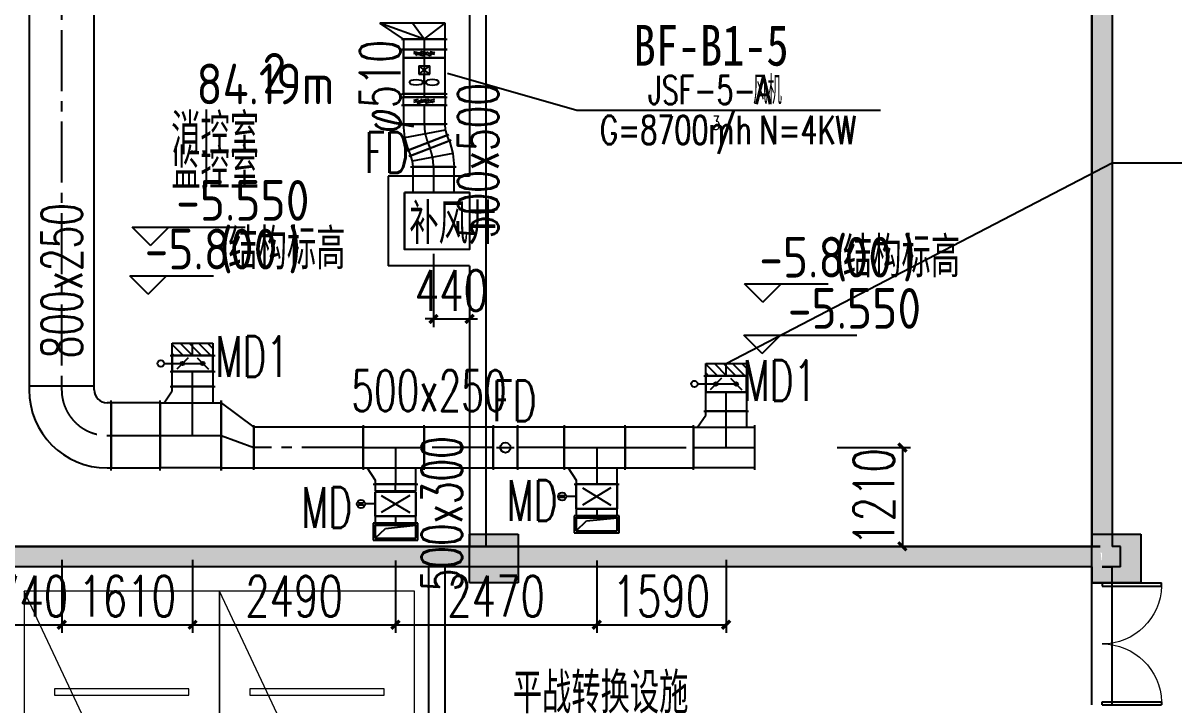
# Model space of a CAD drawing. Extents: x -70335 to 1144202, y 0 to 1100440.
# Drawn here: x 310255 to 324400, y 985357 to 993741 of the extents above; entities that cross this region are included whole.
import ezdxf
from ezdxf.enums import TextEntityAlignment as Align

# ---------------------------------------------------------------- set-up
doc = ezdxf.new("R2010")
doc.units = 0
doc.header["$LTSCALE"] = 1000
doc.linetypes.add('CENTER2', pattern=[1.125, 0.75, -0.125, 0.125, -0.125])
for name, color, linetype in [('1-标注', 2, 'Continuous'), ('2-房间名称', 7, 'Continuous'), ('3-建筑', 7, 'Continuous'), ('3-淡显', 8, 'Continuous'), ('7-地暖标注', 7, 'Continuous'), ('DUCT-加压送风中心线', 5, 'CENTER2'), ('DUCT-加压送风法兰', 2, 'Continuous'), ('DUCT-加压送风管', 1, 'Continuous'), ('DUCT-加压送风管立管', 1, 'Continuous'), ('DUCT-加压送风管端线', 2, 'Continuous'), ('DUCT-加压送风阀门', 7, 'Continuous'), ('DUCT-排烟中心线', 5, 'CENTER2'), ('DUCT-排烟标注', 3, 'Continuous'), ('DUCT-排烟法兰', 4, 'Continuous'), ('DUCT-排烟管', 1, 'Continuous'), ('DUCT-排烟管端线', 4, 'Continuous'), ('DUCT-排烟阀门', 7, 'Continuous'), ('暖-风口', 2, 'Continuous'), ('标注-', 4, 'Continuous')]:
    doc.layers.add(name, color=color, linetype=linetype)
doc.layers.add('3-深度淡显', color=252, linetype='Continuous', lineweight=0)
doc.layers.add('阀门标注', color=6, linetype='Continuous', lineweight=0)
doc.styles.add('-黑体', font='', dxfattribs={"width": 0.8})
doc.styles.get("Standard").update_dxf_attribs({"font": 'gbenor.shx', "bigfont": 'gbcbig.shx'})
doc.styles.add('XP-BZ', font='simplex.shx', dxfattribs={"width": 0.65, "bigfont": 'gbcbig.shx'})
doc.styles.add('设备标注', font='simplex.shx', dxfattribs={"width": 0.7, "bigfont": 'gbcbig.shx'})
doc.styles.get('-黑体').set_extended_font_data('SimHei')
doc.dimstyles.new('sm150', dxfattribs={"dimtxt": 500, "dimasz": 100, "dimexe": 100, "dimexo": 75, "dimgap": 100, "dimtad": 1, "dimdec": 0, "dimrnd": 10, "dimzin": 0, "dimdsep": 46, "dimtxsty": '设备标注', "dimblk": 'ARCHTICK', "dimcen": 0.09, "dimclrd": 4, "dimclre": 4, "dimclrt": 4, "dimadec": 0, "dimazin": 0, "dimtfac": 1, "dimtdec": 0, "dimtix": 1, "dimtmove": 2, "dimatfit": 3, "dimldrblk": 'ARCHTICK', "dimfxl": 800, "dimfxlon": 1, "dimtolj": 1, "dimtzin": 0, "dimarcsym": 0})

# ---------------------------------------------------------------- blocks, each defined once
blk = doc.blocks.new('_ArchTick')
at = {"color": 0, "linetype": 'ByBlock', "const_width": 0.4}
blk.add_lwpolyline([(-0.5, -0.5), (0.5, 0.5)], dxfattribs=at)
blk = doc.blocks.new('*D1227')
at = {"layer": '1-标注', "color": 4, "lineweight": -2, "transparency": 16777216}
for p, q in [((320262, 988521), (321162, 988521)), ((321062, 988521), (321062, 987307)), ((320635, 987307), (321162, 987307))]:
    blk.add_line(p, q, dxfattribs=at)
at = {"layer": 'Defpoints', "color": 0, "transparency": 16777216}
for p in [(319245, 988521, 3), (320560, 987307), (321062, 987307)]:
    blk.add_point(p, dxfattribs=at)
at = {"layer": '1-标注', "color": 4, "lineweight": -2, "transparency": 16777216, "xscale": 100, "yscale": 100, "zscale": 100}
for p, rotation in [((321062, 988521), 90), ((321062, 987307), 270)]:
    blk.add_blockref('_ArchTick', p, dxfattribs=dict(at, rotation=rotation))
at = {"layer": '1-标注', "color": 4, "transparency": 16777216, "insert": (320712, 987914), "char_height": 500, "attachment_point": 5, "rotation": 90, "style": '设备标注'}
blk.add_mtext('\\A1;1210', dxfattribs=at)
blk = doc.blocks.new('*D1228')
at = {"layer": '1-标注', "color": 4, "lineweight": -2, "transparency": 16777216}
for p, q in [((309992, 987143), (309992, 986243)), ((310730, 987143), (310730, 986243)), ((309992, 986343), (309892, 986343)), ((309992, 986343), (310730, 986343)), ((310730, 986343), (310830, 986343))]:
    blk.add_line(p, q, dxfattribs=at)
at = {"layer": 'Defpoints', "color": 0, "transparency": 16777216}
for p in [(310730, 989281, 3), (309992, 987307), (310730, 986343)]:
    blk.add_point(p, dxfattribs=at)
at = {"layer": '1-标注', "color": 4, "lineweight": -2, "transparency": 16777216, "xscale": 100, "yscale": 100, "zscale": 100}
blk.add_blockref('_ArchTick', (309992, 986343), dxfattribs=at)
at = {"layer": '1-标注', "color": 4, "lineweight": -2, "transparency": 16777216, "xscale": 100, "yscale": 100, "zscale": 100, "rotation": 180}
blk.add_blockref('_ArchTick', (310730, 986343), dxfattribs=at)
at = {"layer": '1-标注', "color": 4, "transparency": 16777216, "insert": (310361, 986693), "char_height": 500, "attachment_point": 5, "style": '设备标注'}
blk.add_mtext('\\A1;740', dxfattribs=at)
blk = doc.blocks.new('*D1229')
at = {"layer": '1-标注', "color": 4, "lineweight": -2, "transparency": 16777216}
for p, q in [((310730, 987143), (310730, 986243)), ((312339, 987143), (312339, 986243)), ((310730, 986343), (312339, 986343))]:
    blk.add_line(p, q, dxfattribs=at)
at = {"layer": 'Defpoints', "color": 0, "transparency": 16777216}
for p in [(310730, 989281, 3), (312339, 988071), (312339, 986343)]:
    blk.add_point(p, dxfattribs=at)
at = {"layer": '1-标注', "color": 4, "lineweight": -2, "transparency": 16777216, "xscale": 100, "yscale": 100, "zscale": 100, "rotation": 180}
blk.add_blockref('_ArchTick', (310730, 986343), dxfattribs=at)
at = {"layer": '1-标注', "color": 4, "lineweight": -2, "transparency": 16777216, "xscale": 100, "yscale": 100, "zscale": 100}
blk.add_blockref('_ArchTick', (312339, 986343), dxfattribs=at)
at = {"layer": '1-标注', "color": 4, "transparency": 16777216, "insert": (311535, 986693), "char_height": 500, "attachment_point": 5, "style": '设备标注'}
blk.add_mtext('\\A1;1610', dxfattribs=at)
blk = doc.blocks.new('*D1230')
at = {"layer": '1-标注', "color": 4, "lineweight": -2, "transparency": 16777216}
for p, q in [((312339, 987143), (312339, 986243)), ((314833, 987135), (314833, 986243)), ((312339, 986343), (314833, 986343))]:
    blk.add_line(p, q, dxfattribs=at)
at = {"layer": 'Defpoints', "color": 0, "transparency": 16777216}
for p in [(312339, 988071), (314833, 988071, -250), (314833, 986343)]:
    blk.add_point(p, dxfattribs=at)
at = {"layer": '1-标注', "color": 4, "lineweight": -2, "transparency": 16777216, "xscale": 100, "yscale": 100, "zscale": 100, "rotation": 180}
blk.add_blockref('_ArchTick', (312339, 986343), dxfattribs=at)
at = {"layer": '1-标注', "color": 4, "lineweight": -2, "transparency": 16777216, "xscale": 100, "yscale": 100, "zscale": 100}
blk.add_blockref('_ArchTick', (314833, 986343), dxfattribs=at)
at = {"layer": '1-标注', "color": 4, "transparency": 16777216, "insert": (313586, 986693), "char_height": 500, "attachment_point": 5, "style": '设备标注'}
blk.add_mtext('\\A1;2490', dxfattribs=at)
blk = doc.blocks.new('*D1231')
at = {"layer": '1-标注', "color": 4, "lineweight": -2, "transparency": 16777216}
for p, q in [((314833, 987135), (314833, 986243)), ((317305, 987135), (317305, 986243)), ((314833, 986343), (317305, 986343))]:
    blk.add_line(p, q, dxfattribs=at)
at = {"layer": 'Defpoints', "color": 0, "transparency": 16777216}
for p in [(314833, 988071, -250), (317305, 988071, -250), (317305, 986343)]:
    blk.add_point(p, dxfattribs=at)
at = {"layer": '1-标注', "color": 4, "lineweight": -2, "transparency": 16777216, "xscale": 100, "yscale": 100, "zscale": 100, "rotation": 180}
blk.add_blockref('_ArchTick', (314833, 986343), dxfattribs=at)
at = {"layer": '1-标注', "color": 4, "lineweight": -2, "transparency": 16777216, "xscale": 100, "yscale": 100, "zscale": 100}
blk.add_blockref('_ArchTick', (317305, 986343), dxfattribs=at)
at = {"layer": '1-标注', "color": 4, "transparency": 16777216, "insert": (316069, 986693), "char_height": 500, "attachment_point": 5, "style": '设备标注'}
blk.add_mtext('\\A1;2470', dxfattribs=at)
blk = doc.blocks.new('*D1232')
at = {"layer": '1-标注', "color": 4, "lineweight": -2, "transparency": 16777216}
for p, q in [((317305, 987135), (317305, 986243)), ((318895, 987143), (318895, 986243)), ((317305, 986343), (318895, 986343))]:
    blk.add_line(p, q, dxfattribs=at)
at = {"layer": 'Defpoints', "color": 0, "transparency": 16777216}
for p in [(317305, 988071, -250), (318895, 988071), (318895, 986343)]:
    blk.add_point(p, dxfattribs=at)
at = {"layer": '1-标注', "color": 4, "lineweight": -2, "transparency": 16777216, "xscale": 100, "yscale": 100, "zscale": 100, "rotation": 180}
blk.add_blockref('_ArchTick', (317305, 986343), dxfattribs=at)
at = {"layer": '1-标注', "color": 4, "lineweight": -2, "transparency": 16777216, "xscale": 100, "yscale": 100, "zscale": 100}
blk.add_blockref('_ArchTick', (318895, 986343), dxfattribs=at)
at = {"layer": '1-标注', "color": 4, "transparency": 16777216, "insert": (318100, 986693), "char_height": 500, "attachment_point": 5, "style": '设备标注'}
blk.add_mtext('\\A1;1590', dxfattribs=at)
blk = doc.blocks.new('00000561Cent_UP')
at = {"color": 0, "linetype": 'ByBlock', "lineweight": -2}
blk.add_line((175, -175), (-175, 175), dxfattribs=at)
for radius in [55.4, 37.5, 26.8]:
    blk.add_circle((0, 0), radius, dxfattribs=at)
blk = doc.blocks.new('00000561Cent_DN')
at = {"color": 0, "linetype": 'ByBlock', "lineweight": -2}
blk.add_line((175, 175), (-175, -175), dxfattribs=at)
for radius in [55.4, 37.5, 26.8]:
    blk.add_circle((0, 0), radius, dxfattribs=at)
blk = doc.blocks.new('00000561Cent')
blk.add_line((0, 250), (0, -250))
blk = doc.blocks.new('00000561Body')
at = {"color": 0, "linetype": 'ByBlock', "lineweight": -2}
for p, q in [((-250, -500), (-250, 500)), ((250, 500), (-250, 500)), ((250, -500), (250, 500)), ((-250, -500), (250, -500))]:
    blk.add_line(p, q, dxfattribs=at)
blk.add_line((0, 500), (0, 0))
blk = doc.blocks.new('00000561Hand')
blk.add_line((0, 250), (0, 0))
at = {"color": 0, "linetype": 'ByBlock', "lineweight": -2}
blk.add_circle((0, 350), 100, dxfattribs=at)
blk = doc.blocks.new('00000574Body')
at = {"color": 0, "linetype": 'ByBlock', "lineweight": -2}
for p, q in [((-250, -500), (-250, 500)), ((250, 500), (-250, 500)), ((250, -500), (250, 500)), ((175, 350), (-175, -350)), ((-250, -500), (250, -500))]:
    blk.add_line(p, q, dxfattribs=at)
blk.add_line((175, -350), (-175, 350))
blk = doc.blocks.new('00000574Hand')
for p, q in [((-27, 414), (0, 286)), ((-27, 286), (-27, 414)), ((0, 286), (27, 414)), ((27, 414), (27, 286))]:
    blk.add_line(p, q)
at = {"color": 0, "linetype": 'ByBlock', "lineweight": -2}
blk.add_line((0, 0), (0, 250), dxfattribs=at)
blk.add_circle((0, 350), 100, dxfattribs=at)
blk = doc.blocks.new('00000593Cent')
at = {"lineweight": -2}
blk.add_line((-218.75, 0), (218.75, 0), dxfattribs=at)
at = {"color": 0, "linetype": 'ByBlock', "lineweight": -2}
blk.add_circle((0, 0), 125, dxfattribs=at)
blk = doc.blocks.new('00000593Body')
at = {"color": 0, "linetype": 'ByBlock', "lineweight": -2}
for p, q in [((250, 500), (-250, 500)), ((-250, -500), (-250, 500)), ((250, -500), (250, 500)), ((-250, -500), (250, -500))]:
    blk.add_line(p, q, dxfattribs=at)
blk = doc.blocks.new('*D1236')
at = {"layer": '1-标注', "color": 4, "lineweight": -2, "transparency": 16777216}
for p, q in [((315299, 990903), (315299, 990003)), ((315742, 990467), (315742, 990003)), ((315299, 990103), (315199, 990103)), ((315299, 990103), (315742, 990103)), ((315742, 990103), (315842, 990103))]:
    blk.add_line(p, q, dxfattribs=at)
at = {"layer": 'Defpoints', "color": 0, "transparency": 16777216}
for p in [(315299, 991657, 3), (315742, 990542), (315742, 990103)]:
    blk.add_point(p, dxfattribs=at)
at = {"layer": '1-标注', "color": 4, "lineweight": -2, "transparency": 16777216, "xscale": 100, "yscale": 100, "zscale": 100}
blk.add_blockref('_ArchTick', (315299, 990103), dxfattribs=at)
at = {"layer": '1-标注', "color": 4, "lineweight": -2, "transparency": 16777216, "xscale": 100, "yscale": 100, "zscale": 100, "rotation": 180}
blk.add_blockref('_ArchTick', (315742, 990103), dxfattribs=at)
at = {"layer": '1-标注', "color": 4, "transparency": 16777216, "insert": (315520, 990453), "char_height": 500, "attachment_point": 5, "style": '设备标注'}
blk.add_mtext('\\A1;440', dxfattribs=at)
blk = doc.blocks.new('$DorLib2D$00000002')
for p, q in [((-0.5, 0), (-0.5, 0.4875)), ((-0.475, 0.4875), (-0.5, 0.4875)), ((-0.475, 0), (-0.475, 0.4875)), ((0.475, 0), (0.475, 0.4875)), ((0.475, 0.4875), (0.5, 0.4875)), ((0.5, 0), (0.5, 0.4875)), ((-0.5, 0), (-0.475, 0)), ((0.5, 0), (0.475, 0))]:
    blk.add_line(p, q)
at = {"lineweight": 13}
for centre, start, end in [((-0.4875, 0), 0, 88.53072), ((0.4875, 0), 91.46928, 180)]:
    blk.add_arc(centre, 0.4875, start, end, dxfattribs=at)
blk = doc.blocks.new('00000589Body')
at = {"color": 0, "linetype": 'ByBlock', "lineweight": -2}
for p, q in [((250, 500), (-250, 500)), ((-250, -500), (-250, 500)), ((250, -500), (250, 500)), ((-250, -500), (250, -500))]:
    blk.add_line(p, q, dxfattribs=at)
at = {"color": 0, "linetype": 'ByBlock'}
for p, q in [((-125, -174), (120, 250)), ((-125, 26), (4, 250)), ((125, -93), (-125, 51)), ((145, 69), (-105, 213)), ((-53, -250), (125, 59)), ((96, -246), (-154, -102)), ((62, -250), (125, -141))]:
    blk.add_line(p, q, dxfattribs=at)

msp = doc.modelspace()

# ---------------------------------------------------------------- hatches: boundary and pattern name
at = {"layer": '3-淡显'}
for points in [[(323641.7, 1000956.6), (323391.7, 1000956.6), (323391.7, 987306.6), (323516.7, 987223.3), (323641.7, 987306.6)], [(315341.7, 987056.6), (315341.7, 987306.6), (309991.7, 987306.6), (309741.7, 987056.6)], [(315841.7, 987056.6), (315841.7, 987306.6), (315341.7, 987306.6), (315341.7, 987056.6)], [(323508.4, 987140), (323491.7, 987306.6), (315841.7, 987306.6), (315841.7, 987056.6), (323391.7, 987056.6)], [(323516.7, 987223.3), (323391.7, 987306.6), (323491.7, 987306.6), (323508.4, 987140), (323641.7, 987056.6), (323516.7, 987056.6)], [(323741.7, 987306.6), (323641.7, 987306.6), (323516.7, 987223.3), (323516.7, 987056.6), (323741.7, 987056.6)], [(323391.7, 987056.6), (323391.7, 986856.6), (323641.7, 986856.6), (323641.7, 987056.6), (323508.4, 987140)]]:
    msp.add_hatch(color=256, dxfattribs=at).paths.add_polyline_path(points)
h = msp.add_hatch(color=256, dxfattribs=at)
h.dxf.hatch_style = 1
h.paths.add_polyline_path([(316341.7, 987456.6), (315741.7, 987456.6), (315741.7, 986856.6), (316341.7, 986856.6)])
h = msp.add_hatch(color=256, dxfattribs=at)
h.dxf.hatch_style = 1
h.paths.add_polyline_path([(323991.7, 987456.6), (323391.7, 987456.6), (323391.7, 986856.6), (323991.7, 986856.6)])
at = {"layer": '暖-风口'}
h = msp.add_hatch(dxfattribs=at)
h.set_pattern_fill('ANSI31', color=256, scale=50, angle=630, style=0)
h.set_pattern_definition([(315, (27372528.26, 39564807.72), (56.12660076, 56.12660076), [])])
h.paths.add_polyline_path([(312089.4, 989805.9), (312089.4, 989655.3), (312589.4, 989655.4), (312589.4, 989805.8)])
h.paths.add_polyline_path([(312234.4, 989805.8), (312089.4, 989805.3), (312100.9, 989805.8)])
h = msp.add_hatch(dxfattribs=at)
h.set_pattern_fill('ANSI31', color=256, scale=50, angle=630, style=0)
h.set_pattern_definition([(315, (27379084.08, 39563330.63), (56.12660076, 56.12660076), [])])
h.paths.add_polyline_path([(318645.2, 989553.9), (318645.2, 989403.4), (319145.2, 989403.5), (319145.2, 989553.8)])
h.paths.add_polyline_path([(318790.3, 989553.8), (318645.2, 989553.4), (318656.8, 989553.8)])

# ---------------------------------------------------------------- linework, layer by layer
at = {"layer": '1-标注'}
msp.add_line((315416.7, 993413.9), (314931.7, 993413.9, 3), dxfattribs=at)
at = {"layer": '2-房间名称'}
for p, q in [((311820.8, 991006.5), (311595.8, 991231.5)), ((311595.8, 991231.5), (312985.1, 991231.5)), ((311820.8, 991006.5), (312045.8, 991231.5)), ((311792.6, 990408.2), (311567.6, 990633.2)), ((311567.6, 990633.2), (312597.6, 990633.2)), ((311792.6, 990408.2), (312017.6, 990633.2)), ((319346.1, 990308.4), (319121.1, 990533.4)), ((319121.1, 990533.4), (320151.1, 990533.4)), ((319346.1, 990308.4), (319571.1, 990533.4)), ((319337.8, 989678.7), (319112.8, 989903.7)), ((319112.8, 989903.7), (320502.2, 989903.7)), ((319337.8, 989678.7), (319562.8, 989903.7))]:
    msp.add_line(p, q, dxfattribs=at)
msp.add_lwpolyline([(314941.7, 991656.6), (315741.7, 991656.6), (315741.7, 990956.6), (314941.7, 990956.6)], close=True, dxfattribs=at)
at = {"layer": '3-建筑'}
for p, q in [((323391.7, 1000956.6), (323391.7, 987306.6)), ((323641.7, 1000956.6), (323641.7, 987306.6)), ((315741.7, 998206.6), (315741.7, 991856.6)), ((315941.7, 998106.6), (315941.7, 991756.6)), ((314741.7, 991856.6), (314741.7, 990756.6)), ((315741.7, 991856.6), (314741.7, 991856.6)), ((315941.7, 991756.6), (315941.7, 990856.6)), ((314941.7, 991656.6), (314941.7, 990956.6)), ((315741.7, 991656.6), (314941.7, 991656.6)), ((315741.7, 991656.6), (315741.7, 990956.6)), ((315741.7, 990956.6), (314941.7, 990956.6)), ((315741.7, 990756.6), (314741.7, 990756.6)), ((315741.7, 990756.6), (315741.7, 987306.6)), ((315941.7, 990856.6), (315941.7, 987306.6)), ((315341.7, 987306.6), (309991.7, 987306.6)), ((315841.7, 987306.6), (315341.7, 987306.6)), ((323491.7, 987306.6), (315841.7, 987306.6)), ((323391.7, 987306.6), (323491.7, 987306.6)), ((323741.7, 987306.6), (323641.7, 987306.6)), ((323741.7, 987056.6), (323741.7, 987306.6)), ((315341.7, 987056.6), (309741.7, 987056.6)), ((315241.7, 983156.6), (315241.7, 987056.6)), ((315841.7, 987056.6), (315341.7, 987056.6)), ((315441.7, 983156.6), (315441.7, 987056.6)), ((323391.7, 987056.6), (315841.7, 987056.6)), ((323391.7, 987056.6), (323391.7, 986856.6)), ((323741.7, 987056.6), (323516.7, 987056.6)), ((323516.7, 987056.6), (323641.7, 987056.6)), ((323641.7, 986856.6), (323641.7, 987056.6)), ((323391.7, 986856.6), (323641.7, 986856.6)), ((323391.7, 985356.6), (323391.7, 986856.6)), ((323641.7, 985356.6), (323641.7, 986856.6))]:
    msp.add_line(p, q, dxfattribs=at)
at = {"layer": '3-淡显'}
for p, q in [((315741.7, 987456.6), (316341.7, 987456.6)), ((315741.7, 986856.6), (315741.7, 987456.6)), ((316341.7, 987456.6), (316341.7, 986856.6)), ((323391.7, 987456.6), (323991.7, 987456.6)), ((323391.7, 986856.6), (323391.7, 987456.6)), ((323991.7, 987456.6), (323991.7, 986856.6)), ((316341.7, 986856.6), (315741.7, 986856.6)), ((323991.7, 986856.6), (323391.7, 986856.6))]:
    msp.add_line(p, q, dxfattribs=at)
msp.add_lwpolyline([(295941.7, 1001356.6), (295941.7, 994856.6), (299591.7, 994856.6), (299591.7, 994806.6), (301491.7, 994806.6), (301491.7, 998106.6), (309991.7, 998106.6), (309991.7, 992706.6), (309991.7, 992606.6), (307741.7, 992606.6), (307741.7, 990906.6), (309991.7, 990906.6), (309991.7, 987306.6), (323391.7, 987306.6), (323391.7, 1006106.6)], dxfattribs=at)
at = {"layer": '3-深度淡显'}
for p, q in [((312668.1, 981656.6), (310268.1, 986756.6)), ((315068.1, 981656.6), (312668.1, 986756.6))]:
    msp.add_line(p, q, dxfattribs=at)
for points in [[(312668.1, 986756.6), (310268.1, 986756.6), (310268.1, 981656.6), (312668.1, 981656.6)], [(315068.1, 986756.6), (312668.1, 986756.6), (312668.1, 981656.6), (315068.1, 981656.6)], [(312293.5, 985556.6), (310642.7, 985556.6), (310642.7, 985476.3), (312293.5, 985476.3)], [(314693.5, 985556.6), (313042.7, 985556.6), (313042.7, 985476.3), (314693.5, 985476.3)]]:
    msp.add_lwpolyline(points, close=True, dxfattribs=at)
at = {"layer": 'DUCT-加压送风中心线'}
for p, q in [((310729.8, 1000403.8), (310729.8, 989280.8)), ((315186.7, 993541), (315041.7, 993741)), ((315186.7, 993540.8), (315186.7, 992829.5)), ((315186.7, 992729.1), (315186.7, 992497)), ((315186.7, 992496.7), (315186.7, 992496.8)), ((315229, 992271), (315228.9, 992271.1)), ((315229.1, 992270.8), (315256.4, 992200.4)), ((315256.4, 992200.3), (315256.5, 992200.2)), ((315298.7, 991974.6), (315298.7, 991974.5)), ((315298.7, 991974.3), (315298.7, 991656.6)), ((310729.8, 989280.8), (310729.8, 989230.8)), ((312339.4, 988670.8), (312339.4, 989270.8)), ((318895.2, 988520.8), (318895.2, 988970.8)), ((311289.8, 988670.8), (311339.8, 988670.8)), ((311340, 988670.8), (311939.2, 988670.8)), ((311939.4, 988670.8), (312339.4, 988670.8)), ((312339.4, 988670.8), (312689.4, 988670.8)), ((312689.6, 988670.8), (312689.4, 988670.8)), ((312689.6, 988670.8), (313089.6, 988520.8)), ((314433.2, 988520.8), (313089.8, 988520.8)), ((314433.4, 988520.8), (314833.4, 988520.8)), ((314833.4, 988520.8), (315183.4, 988520.8)), ((314833.4, 988520.8), (314833.4, 988070.8)), ((316032.8, 988520.8), (315183.6, 988520.8)), ((316904.9, 988520.8), (316333.2, 988520.8)), ((316904.9, 988520.8), (317304.9, 988520.8)), ((317304.9, 988520.8), (317654.9, 988520.8)), ((317304.9, 988520.8), (317304.9, 988070.8)), ((317655.1, 988520.8), (318495, 988520.8)), ((318495.2, 988520.8), (318895.2, 988520.8)), ((318895.2, 988520.8), (319245.2, 988520.8))]:
    msp.add_line(p, q, dxfattribs=at)
for centre, radius, start, end in [((315810.1, 992496.7), 623.4, 180, 201.21577), ((314675.3, 991974.6), 623.4, 360, 21.21577), ((311289.8, 989230.8), 560, 180, 270)]:
    msp.add_arc(centre, radius, start, end, dxfattribs=at)
at = {"layer": 'DUCT-加压送风法兰'}
for p, q in [((314906.7, 993540.9), (315466.7, 993540.9)), ((315466.7, 993413.8), (314906.7, 993413.8)), ((314906.7, 993413.6), (315466.7, 993413.6)), ((315441.7, 992868.5), (314931.7, 992868.5)), ((314906.7, 992829.4), (315466.7, 992829.4)), ((314906.7, 992729.2), (315466.7, 992729.2)), ((315466.7, 992496.9), (314906.7, 992496.9)), ((314968, 992169.6), (315490, 992372.2)), ((315517.4, 992301.7), (314995.4, 992099)), ((315018.7, 991974.4), (315578.7, 991974.4)), ((312064.4, 989270.9), (312614.4, 989270.9)), ((311339.9, 988240.8), (311339.9, 989100.8)), ((311939.3, 988240.8), (311939.3, 989100.8)), ((312689.5, 989100.8), (312689.5, 988240.8)), ((312689.5, 988240.8), (312689.5, 989100.8)), ((318620.2, 988970.9), (319170.2, 988970.9)), ((313089.7, 988245.8), (313089.7, 988795.8)), ((314433.3, 988795.8), (314433.3, 988245.8)), ((315183.5, 988245.8), (315183.5, 988795.8)), ((316032.9, 988795.8), (316032.9, 988245.8)), ((316333.1, 988795.8), (316333.1, 988245.8)), ((316904.8, 988795.8), (316904.8, 988245.8)), ((317655, 988245.8), (317655, 988795.8)), ((318495.1, 988245.8), (318495.1, 988795.8)), ((319245.3, 988795.8), (319245.3, 988245.8)), ((314558.4, 988070.7), (315108.4, 988070.7)), ((317029.9, 988070.7), (317579.9, 988070.7)), ((317029.9, 987684), (317029.9, 987474)), ((317579.9, 987684), (317029.9, 987684)), ((317579.9, 987474), (317579.9, 987684)), ((314558.4, 987591.6), (314558.4, 987381.6)), ((315108.4, 987591.6), (314558.4, 987591.6)), ((315108.4, 987381.6), (315108.4, 987591.6)), ((317029.9, 987474), (317579.9, 987474)), ((314558.4, 987381.6), (315108.4, 987381.6))]:
    msp.add_line(p, q, dxfattribs=at)
at = {"layer": 'DUCT-加压送风管'}
for p, q in [((310329.8, 1000403.8), (310329.8, 989280.8)), ((311129.8, 989280.8), (311129.8, 1000403.8)), ((314931.7, 993541), (314641.7, 993741)), ((315186.7, 993541), (314641.7, 993741)), ((315186.7, 993541), (315441.7, 993741)), ((315441.7, 993541), (315441.7, 993741)), ((314931.7, 993540.8), (314931.7, 992829.5)), ((315441.7, 993540.8), (314931.7, 993540.8)), ((315441.7, 992829.5), (315441.7, 993540.8)), ((314931.7, 992829.5), (315441.7, 992829.5)), ((314931.7, 992729.1), (314931.7, 992497)), ((315441.7, 992729.1), (314931.7, 992729.1)), ((315441.7, 992497), (315441.7, 992729.1)), ((314931.7, 992497), (315441.7, 992497)), ((314931.7, 992496.7), (314931.7, 992496.8)), ((314946.7, 992335), (314931.7, 992496.7)), ((315441.7, 992496.7), (315441.7, 992496.8)), ((315448, 992428.9), (315441.7, 992496.7)), ((315466.7, 992363.4), (315448, 992428.9)), ((314991.2, 992178.8), (314946.7, 992335)), ((315466.8, 992363.1), (314991.3, 992178.5)), ((315018.7, 992108.2), (315494.1, 992292.7)), ((315466.7, 992363.3), (315466.7, 992363.4)), ((315494.1, 992292.7), (315466.8, 992363.1)), ((315494.2, 992292.5), (315494.2, 992292.4)), ((315494.2, 992292.4), (315538.7, 992136.3)), ((314991.3, 992178.7), (314991.2, 992178.8)), ((314991.3, 992178.5), (315018.7, 992108.2)), ((315538.7, 992136.3), (315553.7, 991974.6)), ((315018.7, 992108), (315018.8, 992107.9)), ((315018.8, 992107.9), (315037.4, 992042.4)), ((315037.4, 992042.4), (315043.7, 991974.6)), ((315043.7, 991974.6), (315043.7, 991974.5)), ((315043.7, 991974.3), (315043.7, 991656.6)), ((315553.7, 991974.3), (315043.7, 991974.3)), ((315553.7, 991974.6), (315553.7, 991974.5)), ((315553.7, 991656.6), (315553.7, 991974.3)), ((315043.7, 991656.6), (315553.7, 991656.6)), ((310329.8, 989280.8), (310329.8, 989230.8)), ((311129.8, 989230.8), (311129.8, 989280.8)), ((311989.4, 989070.8), (312089.4, 989220.8)), ((312089.4, 989220.8), (312089.4, 989270.8)), ((312589.4, 989270.8), (312589.4, 989070.8)), ((311339.8, 989070.8), (311289.8, 989070.8)), ((311939.2, 989070.8), (311340, 989070.8)), ((311939.4, 989070.8), (311989.4, 989070.8)), ((311989.4, 989070.8), (312589.4, 989070.8)), ((312589.4, 989070.8), (312689.4, 989070.8)), ((312689.4, 989070.8), (312689.6, 989070.8)), ((312689.6, 989070.8), (313089.6, 988770.8)), ((318545.2, 988770.8), (318645.2, 988920.8)), ((318645.2, 988920.8), (318645.2, 988970.8)), ((319145.2, 988970.8), (319145.2, 988770.8)), ((314433.2, 988770.8), (313089.8, 988770.8)), ((315183.4, 988770.8), (314433.4, 988770.8)), ((316032.8, 988770.8), (315183.6, 988770.8)), ((316904.9, 988770.8), (316333.2, 988770.8)), ((317654.9, 988770.8), (316904.9, 988770.8)), ((318495, 988770.8), (317655.1, 988770.8)), ((318495.2, 988770.8), (318545.2, 988770.8)), ((318545.2, 988770.8), (319145.2, 988770.8)), ((319145.2, 988770.8), (319245.2, 988770.8)), ((311289.8, 988270.8), (311339.8, 988270.8)), ((311340, 988270.8), (311939.2, 988270.8)), ((312689.4, 988270.8), (311939.4, 988270.8)), ((312689.6, 988270.8), (312689.4, 988270.8)), ((312689.6, 988270.8), (313089.6, 988270.8)), ((313089.8, 988270.8), (314433.2, 988270.8)), ((314433.4, 988270.8), (314483.4, 988270.8)), ((314483.4, 988270.8), (314583.4, 988120.8)), ((314483.4, 988270.8), (315083.4, 988270.8)), ((315083.4, 988070.8), (315083.4, 988270.8)), ((315083.4, 988270.8), (315183.4, 988270.8)), ((315183.6, 988270.8), (316032.8, 988270.8)), ((316333.2, 988270.8), (316904.9, 988270.8)), ((316904.9, 988270.8), (316954.9, 988270.8)), ((316954.9, 988270.8), (317054.9, 988120.8)), ((316954.9, 988270.8), (317554.9, 988270.8)), ((317554.9, 988070.8), (317554.9, 988270.8)), ((317554.9, 988270.8), (317654.9, 988270.8)), ((317655.1, 988270.8), (318495, 988270.8)), ((319245.2, 988270.8), (318495.2, 988270.8)), ((314583.4, 988120.8), (314583.4, 988070.8)), ((317054.9, 988120.8), (317054.9, 988070.8))]:
    msp.add_line(p, q, dxfattribs=at)
for radius in [960, 160]:
    msp.add_arc((311289.8, 989230.8), radius, 180, 270, dxfattribs=at)
at = {"layer": 'DUCT-加压送风管立管'}
for p, q in [((317554.9, 987659), (317054.9, 987659)), ((317054.9, 987659), (317054.9, 987499)), ((317554.9, 987499), (317554.9, 987659)), ((315083.4, 987566.6), (314583.4, 987566.6)), ((314583.4, 987566.6), (314583.4, 987406.6)), ((315083.4, 987406.6), (315083.4, 987566.6)), ((317054.9, 987499), (317554.9, 987499)), ((314583.4, 987406.6), (315083.4, 987406.6))]:
    msp.add_line(p, q, dxfattribs=at)
at = {"layer": 'DUCT-加压送风管端线'}
for p, q in [((315441.7, 993741), (314641.7, 993741)), ((314931.7, 993541), (315441.7, 993541)), ((314931.7, 993413.5), (315441.7, 993413.5)), ((314931.7, 993313.5), (315441.7, 993313.5)), ((314956.7, 992868.6), (315416.7, 992868.6)), ((315416.7, 992868.4), (314956.7, 992868.4)), ((315441.7, 992829.3), (314931.7, 992829.3)), ((315441.7, 992729.3), (314931.7, 992729.3)), ((314931.7, 992496.8), (315441.7, 992496.8)), ((314946.7, 992335), (315448, 992428.9)), ((314991.3, 992178.7), (315466.7, 992363.3)), ((315494.2, 992292.5), (315018.7, 992108)), ((315538.7, 992136.3), (315037.4, 992042.4)), ((315553.7, 991974.5), (315043.7, 991974.5)), ((310329.8, 989280.8), (311129.8, 989280.8)), ((310329.8, 989280.8), (311129.8, 989280.8)), ((312089.4, 989270.8), (312589.4, 989270.8)), ((311339.8, 988270.8), (311339.8, 989070.8)), ((311340, 989070.8), (311340, 988270.8)), ((311939.2, 989070.8), (311939.2, 988270.8)), ((311939.4, 988270.8), (311939.4, 989070.8)), ((312689.4, 988270.8), (312689.4, 989070.8)), ((312689.4, 989070.8), (312689.4, 988270.8)), ((312689.6, 989070.8), (312689.6, 988270.8)), ((312689.6, 988270.8), (312689.6, 989070.8)), ((318645.2, 988970.8), (319145.2, 988970.8)), ((313089.6, 988270.8), (313089.6, 988770.8)), ((313089.8, 988770.8), (313089.8, 988270.8)), ((314433.2, 988270.8), (314433.2, 988770.8)), ((314433.4, 988770.8), (314433.4, 988270.8)), ((315183.4, 988270.8), (315183.4, 988770.8)), ((315183.6, 988770.8), (315183.6, 988270.8)), ((316032.8, 988270.8), (316032.8, 988770.8)), ((316033, 988770.8), (316033, 988270.8)), ((316333, 988770.8), (316333, 988270.8)), ((316333.2, 988770.8), (316333.2, 988270.8)), ((316904.9, 988270.8), (316904.9, 988770.8)), ((316904.9, 988770.8), (316904.9, 988270.8)), ((317654.9, 988270.8), (317654.9, 988770.8)), ((317655.1, 988770.8), (317655.1, 988270.8)), ((318495, 988770.8), (318495, 988270.8)), ((318495.2, 988270.8), (318495.2, 988770.8)), ((319245.2, 988770.8), (319245.2, 988270.8)), ((314583.4, 988070.8), (315083.4, 988070.8)), ((317054.9, 988070.8), (317554.9, 988070.8)), ((317054.9, 987499), (317179.9, 987619)), ((317179.9, 987619), (317554.9, 987659)), ((314583.4, 987406.6), (314708.4, 987526.6)), ((314708.4, 987526.6), (315083.4, 987566.6))]:
    msp.add_line(p, q, dxfattribs=at)
at = {"layer": 'DUCT-排烟中心线'}
for p, q in [((312339.4, 989655.1), (312339.4, 989805.8)), ((312339.4, 989271), (312339.4, 989454.7)), ((318895.2, 989403.2), (318895.2, 989553.8)), ((318895.2, 988971), (318895.2, 989203)), ((314833.4, 987989.2), (314833.4, 988070.6)), ((317304.9, 988070), (317304.9, 988070.6)), ((317304.9, 987770), (317304.9, 987684)), ((314833.4, 987677.7), (314833.4, 987591.6)), ((317304.9, 987659), (317304.9, 987657.9)), ((314833.4, 987566.6), (314833.4, 987565.5))]:
    msp.add_line(p, q, dxfattribs=at)
at = {"layer": 'DUCT-排烟法兰'}
for p, q in [((312064.4, 989655), (312614.4, 989655)), ((312064.4, 989454.8), (312614.4, 989454.8)), ((318620.2, 989403.1), (319170.2, 989403.1)), ((317029.9, 987657.8), (317579.9, 987657.8)), ((314558.4, 987565.4), (315108.4, 987565.4))]:
    msp.add_line(p, q, dxfattribs=at)
at = {"layer": 'DUCT-排烟管'}
for p, q in [((312089.4, 989655.1), (312089.4, 989805.8)), ((312089.4, 989805.8), (312589.4, 989805.8)), ((312589.4, 989805.8), (312589.4, 989655.1)), ((312089.4, 989654.9), (312089.4, 989454.9)), ((312589.4, 989454.9), (312589.4, 989654.9)), ((312089.4, 989271), (312089.4, 989454.7)), ((312589.4, 989454.7), (312589.4, 989271)), ((318645.2, 989403.2), (318645.2, 989553.8)), ((318645.2, 989553.8), (319145.2, 989553.8)), ((319145.2, 989553.8), (319145.2, 989403.2)), ((318645.2, 989403), (318645.2, 989203)), ((319145.2, 989203), (319145.2, 989403)), ((318645.2, 988971), (318645.2, 989203)), ((319145.2, 989203), (319145.2, 988971)), ((314583.4, 988070.6), (314583.4, 987989.2)), ((315083.4, 987989.2), (315083.4, 988070.6)), ((317054.9, 988070.6), (317054.9, 988070)), ((317054.9, 987770), (317054.9, 988070)), ((317554.9, 988070), (317554.9, 988070.6)), ((317554.9, 988070), (317554.9, 987770)), ((314583.4, 987989.2), (315083.4, 987989.2)), ((314583.4, 987677.7), (314583.4, 987977.7)), ((315083.4, 987977.7), (315083.4, 987677.7)), ((317054.9, 987770), (317054.9, 987684)), ((317554.9, 987684), (317554.9, 987770)), ((314583.4, 987677.7), (314583.4, 987591.6)), ((315083.4, 987591.6), (315083.4, 987677.7)), ((317054.9, 987659), (317054.9, 987657.9)), ((317554.9, 987659), (317054.9, 987659)), ((317554.9, 987657.9), (317554.9, 987659)), ((314583.4, 987566.6), (314583.4, 987565.5)), ((315083.4, 987566.6), (314583.4, 987566.6)), ((315083.4, 987565.5), (315083.4, 987566.6))]:
    msp.add_line(p, q, dxfattribs=at)
at = {"layer": 'DUCT-排烟管端线'}
for p, q in [((312589.4, 989655.1), (312089.4, 989655.1)), ((312089.4, 989654.9), (312589.4, 989654.9)), ((312089.4, 989454.9), (312589.4, 989454.9)), ((312089.4, 989454.7), (312589.4, 989454.7)), ((319145.2, 989403.2), (318645.2, 989403.2)), ((318645.2, 989403), (319145.2, 989403)), ((312589.4, 989271), (312089.4, 989271)), ((318645.2, 989203), (319145.2, 989203)), ((318645.2, 989203), (319145.2, 989203)), ((319145.2, 988971), (318645.2, 988971)), ((315083.4, 988070.6), (314583.4, 988070.6)), ((317554.9, 988070.6), (317054.9, 988070.6)), ((317054.9, 988070), (317554.9, 988070)), ((317054.9, 988070), (317554.9, 988070)), ((314583.4, 987977.7), (315083.4, 987977.7)), ((317054.9, 987770), (317554.9, 987770)), ((317554.9, 987770), (317054.9, 987770)), ((314583.4, 987677.7), (315083.4, 987677.7)), ((315083.4, 987677.7), (314583.4, 987677.7)), ((317054.9, 987657.9), (317554.9, 987657.9)), ((314583.4, 987565.5), (315083.4, 987565.5))]:
    msp.add_line(p, q, dxfattribs=at)
at = {"layer": 'DUCT-排烟阀门'}
for p, q in [((314931.7, 992868.4, 3), (314931.7, 993413.3, 3)), ((315441.7, 992868.4, 3), (315441.7, 993413.3, 3)), ((315254.1, 993113.3, -3355.2), (315119.8, 993215.1, -3355.2)), ((315119.8, 993113.3, -3355.2), (315254.1, 993215.1, -3355.2)), ((315119.8, 993215.1, -1255.2), (315119.8, 993113.3, -1255.2)), ((315119.8, 993215.1, -3355.2), (315254.1, 993215.1, -3355.2)), ((315254.1, 993113.3, -1255.2), (315254.1, 993215.1, -1255.2)), ((315119.8, 993113.3, -1255.2), (315254.1, 993113.3, -1255.2)), ((315186.7, 993029.2, -3355.2), (315186.6, 993113.3, -1255.2)), ((314907.1, 992868.4, 3), (315466.4, 992868.4, 3))]:
    msp.add_line(p, q, dxfattribs=at)
msp.add_circle((315186.6, 993011.6, -3355.2), 17.5, dxfattribs=at)
msp.add_ellipse((315087.2, 993011.6, -3355.2), major_axis=(81.4, 0), ratio=0.4307628, dxfattribs=at)
at = {"layer": 'DUCT-排烟阀门', "extrusion": (0, 0, -1)}
msp.add_ellipse((315285, 993011.6, -3355.2), major_axis=(-81.4, 0), ratio=0.4307628, dxfattribs=at)
at = {"layer": '标注-', "color": 2}
for p, q in [((315471.7, 993126.3), (317060.2, 992671.3)), ((317060.2, 992671.3), (320791.5, 992671.3)), ((318895.2, 989553.8), (323641.7, 992022.2)), ((323641.7, 992022.2), (329190.4, 992022.2))]:
    msp.add_line(p, q, dxfattribs=at)

# ---------------------------------------------------------------- block references
at = {"layer": '3-建筑', "xscale": 1500, "yscale": -1500, "zscale": 250, "rotation": 90.00000000867111}
msp.add_blockref('$DorLib2D$00000002', (323516.7, 986106.6), dxfattribs=at)
at = {"layer": 'DUCT-加压送风阀门', "yscale": 0.51}
for p, xscale, rotation in [((315186.7, 993363.5, 3), 0.2, 89.99999999999999), ((315186.7, 992779.3, 3), -0.2, 270.0000001212308)]:
    msp.add_blockref('00000589Body', p, dxfattribs=dict(at, xscale=xscale, rotation=rotation))
at = {"layer": 'DUCT-加压送风阀门', "yscale": 0.5}
for name, xscale in [('00000593Body', 0.6), ('00000593Cent', 0.5)]:
    msp.add_blockref(name, (316183, 988520.8, 3), dxfattribs=dict(at, xscale=xscale))
at = {"layer": 'DUCT-排烟阀门'}
for name, p, xscale, yscale, rotation in [('00000561Hand', (312089.4, 989554.9), 0.4, 0.4, 90.00000000000017), ('00000561Body', (312339.4, 989554.9), -0.4, 0.5, 90.00000000000017), ('00000561Cent_UP', (312214.4, 989554.9), 0.4, 0.4, 90.00000000000017), ('00000561Cent_DN', (312464.4, 989554.9), 0.4, 0.4, 90.00000000000017), ('00000561Cent', (312339.4, 989554.9), 0.4, 0.5, 90.00000000000017), ('00000561Hand', (318645.2, 989303), 0.4, 0.4, 90.00000000000017), ('00000561Body', (318895.2, 989303), -0.4, 0.5, 90.00000000000017), ('00000561Cent_UP', (318770.2, 989303), 0.4, 0.4, 90.00000000000017), ('00000561Cent_DN', (319020.2, 989303), 0.4, 0.4, 90.00000000000017), ('00000561Cent', (318895.2, 989303), 0.4, 0.5, 90.00000000000017), ('00000574Body', (317304.9, 987920, -250.1), 0.6, 0.5, 89.99999999904088), ('00000574Body', (314833.4, 987827.7, -250.1), 0.6, 0.5, 89.99999999904087), ('00000574Hand', (317054.9, 987920, -250.1), 0.5, 0.5, 89.99999999904088), ('00000574Hand', (314583.4, 987827.7, -250.1), 0.5, 0.5, 89.99999999904087)]:
    msp.add_blockref(name, p, dxfattribs=dict(at, xscale=xscale, yscale=yscale, rotation=rotation))

# ---------------------------------------------------------------- texts
at = {"layer": '2-房间名称'}
for s, p in [('2', (313197.7, 992873)), ('84.19m', (312385.7, 992741.8)), ('消控室', (312076.4, 992128.3)), ('监控室', (312076.4, 991699.3)), ('-5.550', (312137.6, 991310.2)), ('补风井', (315002.3, 991023.9)), ('-5.800', (311750.1, 990712)), ('(', (312672.6, 990712)), ('结构标高', (312777.6, 990712)), (')', (313514.8, 990712)), ('(', (320226.1, 990612.2)), ('结构标高', (320331.1, 990612.2)), (')', (321068.3, 990612.2)), ('-5.800', (319303.6, 990612.2)), ('-5.550', (319654.7, 989982.4)), ('平战转换设施', (316273.2, 985254.5))]:
    msp.add_text(s, height=500, dxfattribs=at).set_placement(p)
at = {"layer": '7-地暖标注', "color": 4, "style": '-黑体', "width": 0.8}
msp.add_text('BF-B1-5', height=500, rotation=0, dxfattribs=at).set_placement((318711.6, 993462.7, -5265), align=Align.MIDDLE)
at = {"layer": 'DUCT-排烟标注', "style": 'XP-BZ', "width": 0.65}
for s, p in [('φ510', (314893.1, 992390.4, 400)), ('500x500', (316098, 991095, 400)), ('800x250', (310980.3, 989618.4, 400)), ('500x300', (315652.4, 986753.4, -2600))]:
    msp.add_text(s, height=500, rotation=90, dxfattribs=at).set_placement(p)
msp.add_text('500x250', height=500, dxfattribs=at).set_placement((314289.3, 988971, 400))
at = {"layer": '标注-', "color": 2, "style": '设备标注', "width": 0.7}
for s, height, p in [('风机', 350, (319228, 992741.3)), ('JSF-5-A', 350, (317937, 992741.3)), ('G=8700m', 350, (317346.5, 992251.3)), ('3', 175, (318720.2, 992426.3)), ('/h', 350, (318781.5, 992251.3)), ('N=4KW', 350, (319306.5, 992251.3))]:
    msp.add_text(s, height=height, dxfattribs=at).set_placement(p)
at = {"layer": '阀门标注', "color": 6, "style": 'XP-BZ', "width": 0.65}
for p in [(314452.2, 991897.8, -5200), (316021.9, 988846, -5200)]:
    msp.add_text('FD', height=500, dxfattribs=at).set_placement(p)
for s, p in [('MD1', (313071.7, 989641, 6000)), ('MD1', (319550.9, 989345.6, 6000)), ('MD', (313986.9, 987784.4, 0)), ('MD', (316510.4, 987870.1, 3))]:
    msp.add_text(s, height=500, dxfattribs=at).set_placement(p, align=Align.MIDDLE)

# ---------------------------------------------------------------- dimensions: what is measured, and where the dimension line sits
at = {"layer": '1-标注'}
for base, p1, p2, picture, middle in [((315741.7, 990102.5), (315298.7, 991656.6, 3), (315741.7, 990541.6), '*D1236', (315520.2, 990452.5)), ((310729.8, 986342.9), (309991.7, 987306.6), (310729.8, 989280.8, 3), '*D1228', (310360.8, 986692.9)), ((312339.4, 986342.9), (310729.8, 989280.8, 3), (312339.4, 988070.8), '*D1229', (311534.6, 986692.9)), ((314833.4, 986342.9), (312339.4, 988070.8), (314833.4, 988070.8, -250.1), '*D1230', (313586.4, 986692.9)), ((317304.9085, 986342.9191), (314833.4478, 988070.817, -250.1), (317304.9085, 988070.817, -250.1), '*D1231', (316069.1782, 986692.9191)), ((318895.2, 986342.9), (317304.9, 988070.8, -250.1), (318895.2, 988070.6), '*D1232', (318100, 986692.9))]:
    dim = msp.add_linear_dim(base=base, p1=p1, p2=p2, dimstyle='sm150', dxfattribs=at)
    dim.commit()
    dim.dimension.update_dxf_attribs({"geometry": picture, "text_midpoint": middle})
dim = msp.add_linear_dim(base=(321061.6, 987306.6), p1=(319245.4, 988520.8, 3), p2=(320559.7, 987306.6), angle=90, dimstyle='sm150', dxfattribs=at)
dim.commit()
dim.dimension.update_dxf_attribs({"geometry": '*D1227', "text_midpoint": (320711.6, 987913.7)})

doc.saveas('drawing.dxf')
